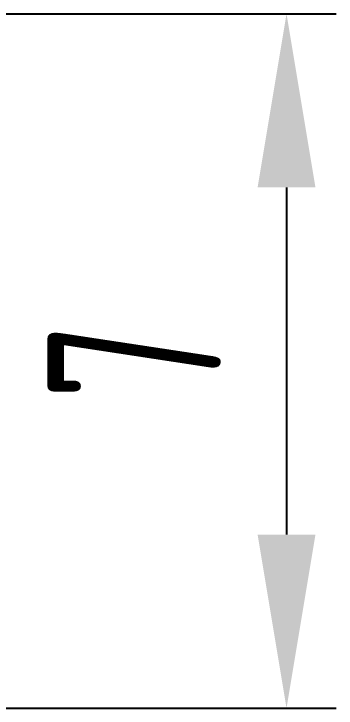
# Model space of a CAD drawing. Header units: inches. Extents: x -12 to 92, y -2 to 146.
# Drawn here: x 60.75 to 64, y 77.08 to 84.08 of the extents above; entities that cross this region are included whole.
import ezdxf

# ---------------------------------------------------------------- set-up
doc = ezdxf.new("R2010")
doc.units = ezdxf.units.IN
doc.header["$LTSCALE"] = 0.5
doc.header["$MEASUREMENT"] = 0
doc.layers.add('7标注层', color=4, linetype='Continuous')
doc.styles.add('PC_TEXTSTYLE', font='ISOCP.SHX', dxfattribs={"width": 0.707, "bigfont": 'GBCBIG.SHX'})
doc.dimstyles.new('GB_LINEAR', dxfattribs={"dimtxt": 3.5, "dimasz": 3.5, "dimexe": 1, "dimexo": 0, "dimgap": 1.5, "dimtad": 1, "dimdsep": 46, "dimtxsty": 'PC_TEXTSTYLE', "dimcen": 0, "dimclrd": 256, "dimclrt": 3, "dimadec": 0, "dimazin": 2, "dimtp": 0.1, "dimtm": 0.1, "dimtfac": 0.71, "dimtdec": 3, "dimtmove": 0, "dimatfit": 3, "dimfxl": 1, "dimtfill": 1, "dimarcsym": 0})

# ---------------------------------------------------------------- blocks, each defined once
blk = doc.blocks.new('*D12')
at = {"layer": '7标注层', "color": 0, "lineweight": -2}
for p, q in [((46.0146, 84.0823), (63.9953, 84.0823)), ((46.5146, 77.0823), (63.9953, 77.0823))]:
    blk.add_line(p, q, dxfattribs=at)
at = {"layer": '7标注层', "lineweight": -2}
blk.add_line((63.4953, 82.3323), (63.4953, 78.8323), dxfattribs=at)
at = {"layer": '7标注层'}
for points in [[(63.7869, 82.3323), (63.2036, 82.3323), (63.4953, 84.0823)], [(63.2036, 78.8323), (63.7869, 78.8323), (63.4953, 77.0823)]]:
    blk.add_solid(points, dxfattribs=at)
at = {"layer": 'Defpoints', "color": 0}
for p in [(46.0146, 84.0823), (46.5146, 77.0823), (63.4953, 77.0823)]:
    blk.add_point(p, dxfattribs=at)
at = {"layer": '7标注层', "color": 3, "insert": (61.9578, 80.5823), "char_height": 1.75, "attachment_point": 5, "rotation": 90, "style": 'PC_TEXTSTYLE', "bg_fill": 3, "box_fill_scale": 1.25, "bg_fill_color": 257, "bg_fill_transparency": 0}
blk.add_mtext('7', dxfattribs=at)

msp = doc.modelspace()

# ---------------------------------------------------------------- dimensions: what is measured, and where the dimension line sits
at = {"layer": '7标注层'}
dim = msp.add_linear_dim(base=(63.4953, 77.0823), p1=(46.0146, 84.0823), p2=(46.5146, 77.0823), angle=90, dimstyle='GB_LINEAR', override={"dimscale": 0.5, "dimtvp": 0.1, "dimtfill": 1, "dimtfillclr": 0}, dxfattribs=at)
dim.commit()
dim.dimension.update_dxf_attribs({"geometry": '*D12', "text_midpoint": (63.4953, 80.5823), "dimtype": 160})

doc.saveas('drawing.dxf')
